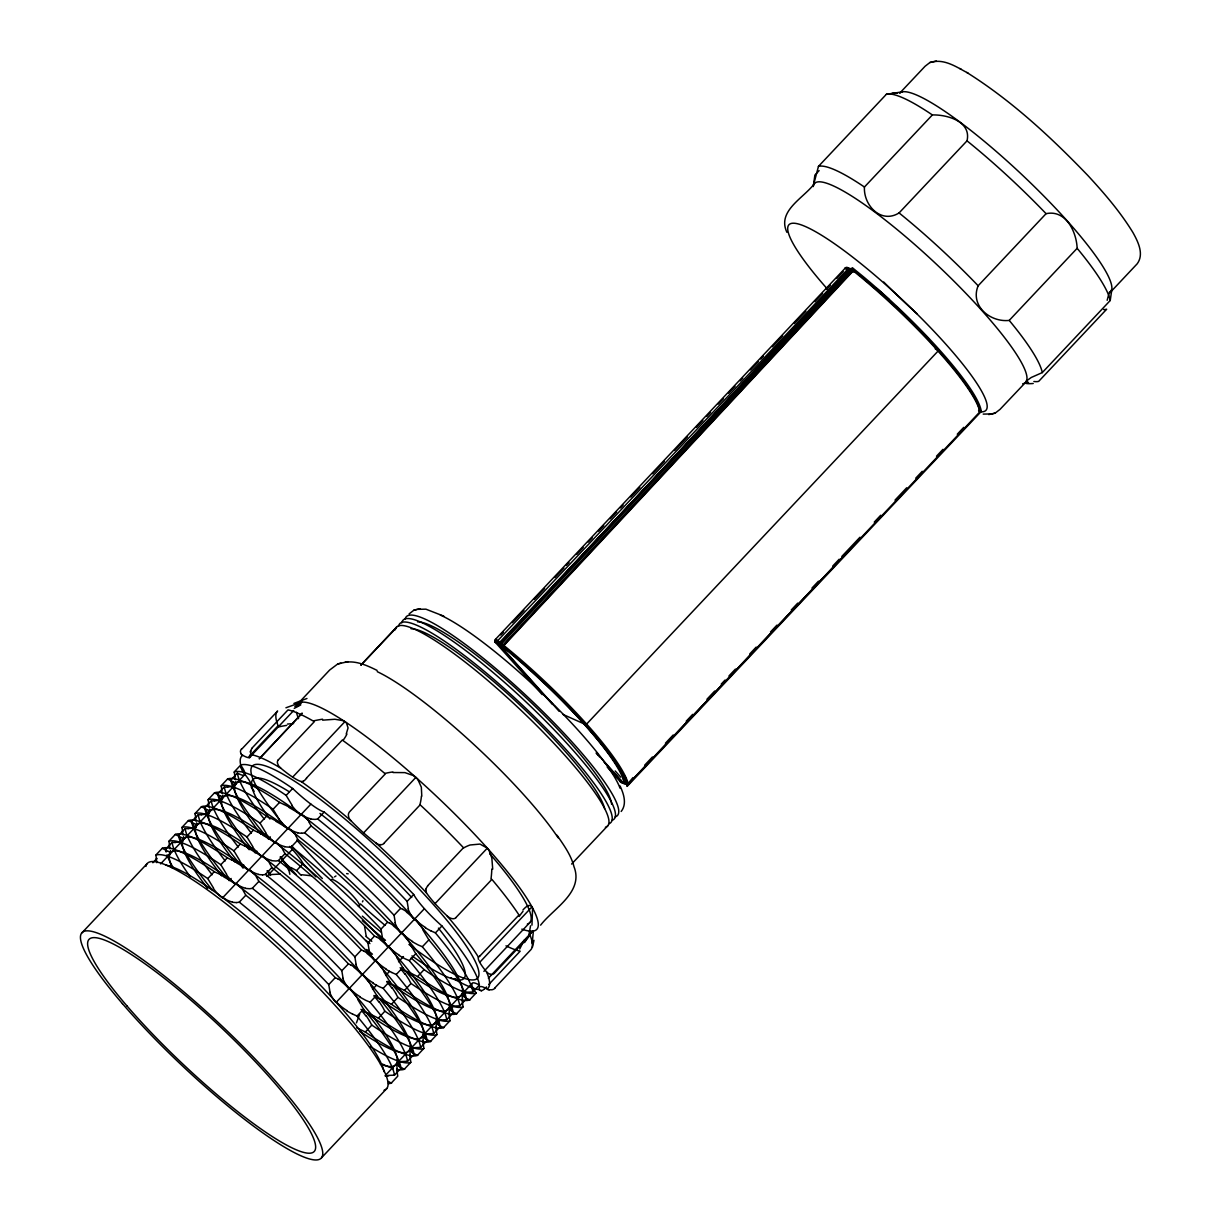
<?xml version="1.0" encoding="UTF-8"?>
<svg xmlns="http://www.w3.org/2000/svg" width="1221" height="1221" viewBox="0 0 1221 1221"><rect width="100%" height="100%" fill="white"/><g stroke="black" fill="none" stroke-linecap="round" stroke-linejoin="round"><path stroke-width="1.5" d="M243.3 890.796L245.818 895.222A164.331 28.068 43.3 0 1 335.287 977.639L328.77 984.584L329.991 992.139M350.656 964.895A39.713 11.416 54.7 0 0 348.412 963.903L341.819 970.71L343.055 978.28M269.429 863.064L271.947 867.49A164.331 28.068 43.3 0 1 361.416 949.923L354.884 956.852L356.12 964.407M282.494 849.206L285.012 853.632A164.331 28.068 43.3 0 1 374.481 936.049L367.948 942.978L369.185 950.548M295.543 835.347L298.077 839.758A164.331 28.068 43.3 0 1 387.545 922.191L381.013 929.12L382.249 936.69M308.608 821.474L311.141 825.9A164.331 28.068 43.3 0 1 400.61 908.317L394.078 915.262L395.314 922.817M291.926 804.975L286.141 795.405A164.331 28.068 43.3 0 0 234.111 772.038L240.644 765.109A164.331 28.068 43.3 0 1 292.674 788.476A38.66 6.609 43.3 0 0 324.206 812.041A164.331 28.068 43.3 0 1 413.675 894.459L407.142 901.388L408.379 908.958M492.719 869.199L491.834 857.997L489.041 850.503A14.82 11.187 82 0 0 487.316 848.152L480.006 844.077L470.054 844.993A71.154 53.449 78.2 0 0 463.583 847.954M421.779 796.077L421.337 787.179L417.933 779.624M531.959 925.152L532.585 908.5A14.82 5.342 -75.1 0 0 531.974 906.867C529.349 903.006 524.938 907.768 522.939 909.981M1026.525 380.906L1031.241 377.487L1042.291 372.588L1110.225 300.503L1111.69 290.522M425.732 889.193L425.656 890.796M932.371 114.942L864.437 187.027C863.369 205.22 881.013 224.237 899.083 212.927L967.017 140.842C971.58 121.459 947.252 114.53 932.371 114.942A154.67 26.419 43.3 0 0 886.385 94.292L818.452 166.392L813.476 185.195L814.88 175.122L819.123 170.619M532.188 943.299L533.348 931.348A14.805 2.885 -67.4 0 0 531.99 931.486L524.542 942.581M978.143 285.76C969.871 305.723 990.17 322.573 1009.218 320.406L1077.151 248.306C1076.51 231.822 1065.872 209.417 1046.076 213.675L978.143 285.76A154.67 26.419 43.3 0 0 899.083 212.927M242.597 771.428L243.315 772.405A38.66 6.609 43.3 0 1 251.358 787.057L252.106 785.576M356.44 1022.877L359.661 1014.224M362.988 900.747L362.454 901.861M346.23 733.989L348.061 727.93L346.474 723.015A14.805 8.486 -10.8 0 0 342.826 720.604L334.89 719.261L322.649 720.161M1026.556 380.83L1026.602 380.754A28.114 3.968 -17.6 0 0 1028.509 382.356M621.184 811.461C627.151 803.922 623.672 793.726 620.07 785.973M487.332 972.71L486.507 971.824A38.66 6.609 43.3 0 1 478.479 957.172L479.914 955.936M627.06 785.958L626.052 782.356A135.302 23.107 43.3 0 0 585.317 725.442L939.331 349.71M585.317 725.442L585.378 725.381A135.241 23.107 43.3 0 0 501.556 646.046L500.457 645.161L852.334 267.72L853.311 268.513M814.514 183.486C803.815 198.153 776.785 210.76 786.889 232.295M852.472 269.475L502.396 645.726A134.264 22.94 43.3 0 1 601.297 742.979M503.113 645.711L853.281 270.207M856.745 272.726L850.503 268.589L498.916 644.169L502.396 645.726M259.493 758.607L302.228 713.125L259.203 758.806M396.871 626.785L360.79 665.247L395.65 628.494M241.697 749.16L277.625 711.034A174.008 29.731 43.3 0 0 278.113 725.747L248.916 756.73M252.106 748L288.034 709.874A174.008 29.731 43.3 0 1 314.331 721.672L278.403 759.798M81.715 933.088L147.024 863.766M300.259 701.236L329.655 670.039L337.79 663.919L340.98 663.201M207.768 878.586L214.301 871.657A164.331 28.068 43.3 0 0 162.256 848.29L155.723 855.219A164.331 28.068 43.3 0 1 207.768 878.586L213.553 888.155M220.833 864.727L227.365 857.798A164.331 28.068 43.3 0 0 175.32 834.431L168.788 841.361A164.331 28.068 43.3 0 1 220.833 864.727L226.618 874.297M244.765 846.092A39.713 9.188 26 0 0 240.43 844.047A164.331 28.068 43.3 0 0 188.385 820.558L181.853 827.502A164.331 28.068 43.3 0 1 233.898 850.854L239.682 860.423M257.829 832.234A39.713 9.188 26 0 0 253.495 830.188A164.331 28.068 43.3 0 0 201.45 806.699L194.917 813.629A164.331 28.068 43.3 0 1 246.963 836.995L252.747 846.565M260.012 823.137L266.544 816.193A164.331 28.068 43.3 0 0 214.514 792.841L207.982 799.77A164.331 28.068 43.3 0 1 260.012 823.137L265.812 832.707M283.959 804.502A39.713 9.188 26 0 0 279.609 802.456A164.331 28.068 43.3 0 0 227.579 778.967L221.047 785.897A164.331 28.068 43.3 0 1 273.077 809.264L278.861 818.833M249.298 757.661L293.712 710.515M297.634 706.364L301.556 702.197A14.82 0.992 -23.5 0 1 301.938 702.258L294.856 706.516M152.884 862.743L156.975 858.409M166.071 851.922A164.331 28.068 43.3 0 1 165.537 849.312L172.069 842.383A164.331 28.068 43.3 0 0 190.186 876.754M180.998 839.727L178.602 835.454L185.134 828.51A164.331 28.068 43.3 0 0 212.164 874.755M194.063 825.869L191.666 821.58L198.199 814.651A164.331 28.068 43.3 0 0 225.229 860.897M207.127 811.996L204.731 807.722L211.264 800.793A164.331 28.068 43.3 0 0 238.293 847.023M220.192 798.137L217.796 793.848L224.328 786.919A164.331 28.068 43.3 0 0 251.343 833.165M233.257 784.279L230.861 779.99L237.393 773.061A38.66 6.609 43.3 0 0 240.644 765.109M160.607 863.903L244.872 774.48M900.03 92.827L925.106 66.239L929.959 62.485L932.783 61.844M292.658 777.121L344.902 721.657M233.898 850.854L240.43 843.925M246.963 836.995L253.48 830.066M273.077 809.264L279.609 802.334M286.141 795.405L292.674 788.476M306.349 778.204L342.277 740.063A174.008 29.731 43.3 0 1 385.317 773.885L349.389 812.011A4.35 3.785 -64.5 0 0 348.458 815.796L348.947 817.887A11.02 10.485 -39.3 0 0 350.076 819.703L350.992 820.756A38.66 6.609 43.3 0 0 376.16 843.101A169.17 28.892 43.3 0 1 426.495 892.933A38.66 6.609 43.3 0 0 447.008 915.811A169.17 28.892 43.3 0 1 478.479 957.172M229.105 880.646L231.151 878.479M243.803 865.048L242.17 866.773A164.331 28.068 43.3 0 1 204.731 807.722M256.868 851.174L255.235 852.914A164.331 28.068 43.3 0 1 217.796 793.848M268.299 839.056L270.329 836.889M222.71 897.694L310.882 804.12M236.462 902.548A39.713 22.176 60.6 0 0 239.285 902.136L245.818 895.222M245.528 888.43L249.542 888.72A39.713 22.176 60.6 0 0 252.35 888.262L258.883 881.364L256.364 876.937M262.591 874.816A39.713 22.176 60.6 0 0 265.4 874.404L271.947 867.49M271.657 860.698L275.671 861.003A39.713 22.176 60.6 0 0 278.464 860.546L285.012 853.632M284.722 846.84L288.736 847.13A39.713 22.176 60.6 0 0 291.529 846.672L298.077 839.758M301.785 833.226A39.713 22.176 60.6 0 0 304.594 832.814L311.141 825.9M310.836 819.108L314.865 819.398A39.713 22.176 60.6 0 0 317.658 818.94L324.206 812.041M266.895 876.434L292.368 849.404M500.793 634.966L503.373 632.234M512.377 622.679L523.962 610.378M534.264 599.45L544.551 588.522M554.853 577.594L563.858 568.04M566.437 565.308L569.017 562.576M576.739 554.38L583.165 547.542M588.324 542.078L592.185 537.973M598.611 531.15L603.769 525.686M610.195 518.849L616.636 512.026M620.497 507.921L623.076 505.189M630.799 496.993L639.804 487.438M652.67 473.779L664.255 461.477M674.557 450.549L687.423 436.889M696.428 427.335L702.869 420.497M706.73 416.407L710.591 412.301M718.314 404.105L723.458 398.641M728.616 393.177L735.042 386.34M740.201 380.876L742.765 378.144M750.488 369.948L758.21 361.752M760.79 359.02L763.369 356.288M772.374 346.733L782.676 335.806M794.26 323.504L805.845 311.218M814.85 301.648L822.572 293.452M826.434 289.362L830.295 285.256M836.721 278.434L843.162 271.596M849.862 270.711L499.771 642.292A1.938 0.839 -41.9 0 1 497.634 643.299L495.161 642.185A1.938 1.709 -65.8 0 1 495.314 639.514L845.405 267.933A1.938 1.709 -65.8 0 1 847.862 267.842L850.35 268.956A1.938 0.839 -41.9 0 1 849.862 270.711L845.176 267.887L845.741 268.864M291.025 867.566L296.566 870.573L303.098 863.629A38.66 6.609 43.3 0 0 289.606 846.412M363.614 832.875L415.857 777.411M384.218 842.948L420.146 804.822A174.008 29.731 43.3 0 1 463.492 847.725L427.564 885.866M336.233 1002.273L424.404 908.683M435.058 903.616L487.316 848.152M372.573 989.331L376.495 985.179M385.638 975.472L389.56 971.306M398.534 961.782L403.434 956.577M363.568 1009.172L357.036 1016.101A164.331 28.068 43.3 0 1 394.475 1075.152L401.007 1068.222A164.331 28.068 43.3 0 0 363.568 1009.172L357.799 999.572M360.027 997.191L365.659 1000.274A39.713 22.405 26.7 0 0 370.116 1002.136L376.633 995.298L370.863 985.698M389.697 981.44L383.165 988.369A164.331 28.068 43.3 0 1 420.604 1047.435L427.136 1040.49A164.331 28.068 43.3 0 0 389.697 981.44L383.928 971.84M402.762 967.566L396.23 974.511A164.331 28.068 43.3 0 1 433.653 1033.561L440.186 1026.632A164.331 28.068 43.3 0 0 402.762 967.566L396.993 957.966M399.221 955.6L404.853 958.683A39.713 22.405 26.7 0 0 409.31 960.545L415.812 953.708L410.058 944.108M428.876 939.849L422.344 946.779A164.331 28.068 43.3 0 1 459.783 1005.829L466.315 998.9A164.331 28.068 43.3 0 0 428.876 939.849L423.107 930.249M441.941 925.976L435.409 932.905A164.331 28.068 43.3 0 1 472.848 991.971L479.38 985.042A164.331 28.068 43.3 0 0 441.941 925.976A38.66 6.609 43.3 0 1 413.675 894.459M455.967 917.52L491.895 879.395A174.008 29.731 43.3 0 1 518.986 915.002L480.097 955.784M365.308 1032.02L371.84 1025.091A164.331 28.068 43.3 0 0 423.87 1048.442L417.338 1055.387A164.331 28.068 43.3 0 1 365.308 1032.02L356.624 1027.761M378.373 1018.146L384.905 1011.217A164.331 28.068 43.3 0 0 436.935 1034.584L430.403 1041.513A164.331 28.068 43.3 0 1 378.373 1018.146L368.284 1013.14M391.437 1004.288L397.97 997.359A164.331 28.068 43.3 0 0 450 1020.725L443.467 1027.655A164.331 28.068 43.3 0 1 391.437 1004.288L381.349 999.282M404.502 990.429L411.034 983.485A164.331 28.068 43.3 0 0 463.064 1006.852L456.532 1013.781A164.331 28.068 43.3 0 1 404.502 990.429L394.414 985.423M407.478 971.55L417.567 976.556L424.099 969.627A164.331 28.068 43.3 0 0 476.129 992.994A38.66 6.609 43.3 0 1 479.38 985.042M1109.996 292.674L1137.178 263.812C1144.382 254.136 1137.957 241.605 1132.935 232.524C1120.222 211.767 1104.242 193.208 1087.743 175.381C1050.991 137.271 1011.782 100.717 966.788 72.451M479.716 962.316L531.974 906.867M385.027 1075.823L471.901 983.622M483.898 971.367L530.189 922.16M400.839 1061.568L407.539 1061.293L414.072 1054.364A164.331 28.068 43.3 0 0 376.633 995.298M440.033 1019.978L446.718 1019.703L453.25 1012.774A164.331 28.068 43.3 0 0 415.812 953.708M488.369 978.25L532.783 931.119M409.722 1054.852L410.821 1062.316L404.288 1069.245A164.331 28.068 43.3 0 1 397.817 1069.565M476.129 992.994L469.597 999.923A164.331 28.068 43.3 0 1 417.567 976.556M540.613 925.152C553.449 908.378 584.05 892.215 573.977 866.651C571.031 854.975 563.72 845.054 557.051 835.256M321.55 1157.752L386.859 1088.43M484.264 989.3L486.507 986.919M488.751 984.538L520.192 951.174A174.008 29.731 43.3 0 1 505.982 945.848M494.673 988.125L530.586 949.999A174.008 29.731 43.3 0 0 530.097 935.286L494.169 973.427A4.35 3.739 -54.2 0 1 490.659 974.389M632.982 777.563L627.029 784.813M644.657 765.201L652.441 756.959M665.414 743.223L673.198 734.996M686.171 721.26L692.658 714.392M706.928 699.282L714.712 691.04M721.184 684.172L725.076 680.051M728.968 675.93L735.454 669.077M749.725 653.968L756.211 647.099M770.482 631.99L776.968 625.121M791.239 610.012L797.725 603.143M811.996 588.049L818.482 581.181M832.737 566.071L839.224 559.203M841.818 556.455L859.981 537.225M874.251 522.115L880.738 515.247M895.008 500.152L906.684 487.79M915.75 478.174L922.237 471.306M936.507 456.196L942.994 449.328M957.264 434.218L963.751 427.35M627.731 784.63L847.969 551.495M980.112 411.599L628.281 784.157L627.365 780.967M627.136 786.385L981.257 411.462M571.596 864.056L607.982 825.518M1025.686 382.265L1000.014 409.386L995.146 413.141L992.322 413.782M409.111 613.888L413.965 610.134L416.788 609.493M334.539 876.861L335.973 875.991M285.928 707.783L301.556 702.197M933.592 61.676C946.077 59.554 957.554 67.628 968.085 73.168M983.21 414.102L991.528 413.934M417.597 609.325L425.915 609.172L443.834 616.162M345.039 662.331C356.135 660.393 367.353 665.598 377.121 670.421M929.959 62.485L936.37 61.05M988.735 414.575L995.146 413.141M413.965 610.134L420.375 608.699M337.79 663.919L348.138 661.629M902.411 91.85L886.385 94.292M889.392 93.971L897.588 92.872L891.513 93.712L894.657 93.513M231.028 786.645L227.518 786.919M217.964 800.503L214.453 800.793M204.899 814.376L201.404 814.651M191.834 828.235L188.339 828.51M178.77 842.093L175.275 842.383M466.147 992.246L472.848 991.971M453.083 1006.119L459.783 1005.829M426.968 1033.851L433.653 1033.561M413.904 1047.71L420.604 1047.435M387.774 1075.442L394.475 1075.152M287.515 724.053L293.605 723.595M393.025 772.527L404.929 772.618L413.385 775.579A14.805 12.378 26.7 0 1 417.948 779.639M270.665 874.572L280.311 874.053M301.801 833.271L297.787 832.981M262.607 874.862L258.593 874.572M236.477 902.594L232.463 902.304M346.611 873.625L348.183 873.809M301.465 874.724L311.553 875.778M489.362 989.727L491.132 989.788A4.35 3.083 -36.7 0 0 494.887 988.323M279.792 767.246L280.815 768.177A38.66 6.609 43.3 0 0 301.007 781.471L301.526 781.547A10.073 3.327 -61.4 0 0 302.671 781.837M938.308 350.229L935.225 348.855M585.607 724.572L562.744 714.316M301.007 781.471L301.129 781.501A169.17 28.892 43.3 0 1 350.992 820.756M487.881 989.3L487.087 988.918A38.66 6.609 43.3 0 0 479.563 989.758A169.17 28.892 43.3 0 1 453.617 978.754M978.57 410.546L979.868 411.263M623.29 782.081L624.526 782.63M625.427 779.502L626.999 784.66L623.519 783.088L600.381 757.295M227.579 778.967L232.982 781.867M214.514 792.841L219.917 795.741M201.45 806.699L206.853 809.599M188.385 820.558L193.788 823.458M175.32 834.431L180.723 837.331M162.256 848.29L167.659 851.19M284.005 804.41L289.698 807.34M270.94 818.268L276.633 821.199M257.875 832.127L263.568 835.072M244.826 846L250.519 848.931M231.761 859.859L237.454 862.804M430.982 930.951L425.351 927.868M391.788 972.542L386.157 969.474M352.594 1014.147L346.962 1011.064M466.926 998.625L464.194 997.023M453.861 1012.499L451.144 1010.881M440.796 1026.357L438.08 1024.755M427.747 1040.216L425.015 1038.613M414.682 1054.089L411.95 1052.487M401.617 1067.948L398.885 1066.345M387.774 1081.394L388.553 1081.821M224.389 876.663L218.696 873.732A39.713 9.188 26 0 0 214.301 871.779M402.838 909.294L406.15 911.324M389.774 923.152L393.086 925.182M376.709 937.026L380.021 939.056M363.644 950.884L366.956 952.914M350.595 964.743L353.892 966.788M337.53 978.616L340.827 980.646M959.828 68.513L961.202 69.292M377.152 843.742L376.16 843.101M280.815 768.177A169.17 28.892 43.3 0 0 250.274 754.471A38.66 6.609 43.3 0 1 242.75 755.311L242.033 754.837A11.02 6.654 -53.9 0 1 241.025 753.937M412.286 941.742L417.918 944.81A39.713 22.405 26.7 0 0 422.374 946.687M373.092 983.332L378.724 986.415A39.713 22.405 26.7 0 0 383.18 988.277M979.395 410.928L979.807 411.233A134.356 22.955 43.3 0 0 938.201 350.152A134.096 22.909 43.3 0 0 928.342 339.423M853.448 268.62L862.118 275.671A135.302 23.107 43.3 0 1 981.196 411.034M851.006 270.558L849.129 269.047L499.816 643.681A135.241 23.107 43.3 0 1 623.168 779.044M856.745 272.726L861.064 276.267M860.515 275.809L861.599 276.709A134.356 22.955 43.3 0 1 888.873 300.534L895.497 306.669A134.692 23.016 43.3 0 1 902.014 312.851L906.837 317.536A134.356 22.955 43.3 0 1 911.568 322.191L914.743 325.366A134.096 22.909 43.3 0 1 920.924 331.654M447.008 915.811L448.122 916.757A10.073 9.997 48.4 0 0 451.053 918.345A7.067 7.051 -21.6 0 0 452.136 918.635A4.35 4.319 -2.3 0 0 456.074 917.627M893.848 305.128L895.497 306.669M850.503 268.589L853.586 272.024M506.501 649.786C511.217 652.808 493.421 635.164 495.65 640.43L553.128 704.609M615.186 770.955L620.787 777.197M554.151 705.753L559.203 711.4M596.352 752.792L598.382 755.066M552.548 704.517L497.634 643.299A1.938 1.709 -65.8 0 1 497.786 640.628L847.878 269.047A1.938 1.709 -65.8 0 1 850.35 268.956M596.245 753.235L599.603 756.974M604.09 761.98L623.137 783.21A1.938 1.709 -65.8 0 0 625.488 783.241M542.231 694.657L495.161 642.185A1.938 0.839 -41.9 0 1 495.65 640.43M607.219 767.109L620.665 782.096L623.137 783.21A1.938 0.839 -41.9 0 0 625.152 782.325M601.358 743.04L603.51 745.726A134.035 22.894 43.3 0 1 608.501 752.182L610.363 754.654A134.737 23.016 43.3 0 1 614.59 760.591L616.132 762.866A133.867 22.863 43.3 0 1 618.94 767.215L623.473 775.213A134.264 22.94 43.3 0 1 625.335 779.41M405.25 973.915L408.714 979.227A39.713 21.062 63.2 0 1 410.943 983.531M392.185 987.789L395.65 993.085M379.121 1001.647L382.585 1006.943A39.713 21.062 63.2 0 1 384.813 1011.263M366.056 1015.521L369.52 1020.817M463.919 994.627L465.186 996.702M450.854 1008.485L452.136 1010.561M437.79 1022.343L439.072 1024.434M424.725 1036.217L426.007 1038.293M411.66 1050.075L412.942 1052.166M398.611 1063.949L399.878 1066.025M426.495 892.933L426.053 892.154M278.464 765.567L277.61 763.598A4.35 4.243 4 0 1 278.266 759.706M241.117 753.815L240.598 752.426A4.35 3.083 -36.7 0 1 241.422 749.038M620.833 770.375L621.413 771.382M166.667 851.51L165.537 849.312M623.229 779.12L624.16 782.295M288.797 869.932L289.881 874.328M626.404 782.264L626.663 783.165M463.064 1006.852L461.965 999.389M450 1020.725L448.901 1013.262M436.935 1034.584L435.836 1027.12M423.87 1048.442L422.771 1040.994M364.514 925.961L366.178 936.034M234.707 775.533L235.21 779.502M221.642 789.392L222.146 793.375M208.577 803.265L209.081 807.234M195.513 817.124L196.016 821.092M182.448 830.997L182.952 834.966M169.383 844.856L169.887 848.824M156.334 858.714L156.822 862.698M396.657 1068.711L397.756 1076.174L391.224 1083.103A164.331 28.068 43.3 0 1 388.4 1083.683M627.304 780.891A135.241 23.107 43.3 0 0 503.937 645.527L853.265 270.894L860.82 277.06A135.302 23.107 43.3 0 1 979.822 411.996M861.736 277.03A134.478 22.97 43.3 0 1 876.937 290.033M876.77 288.461A134.768 24.313 43.4 0 1 889.224 299.618M920.97 331.715A134.692 23.016 43.3 0 1 928.448 339.53M895.741 306.379A136.218 24.283 43.3 0 1 902.365 312.668M906.898 317.521A136.706 24.099 43.3 0 1 911.675 322.222M915.078 325.366A135.363 23.672 43.2 0 1 921.306 331.715A135.363 23.52 43.2 0 1 928.86 339.621M624.831 776.297A134.417 23.535 42.7 0 1 626.541 780.433M331.089 880.005A19.338 3.297 43.3 0 1 348.504 891.376A19.338 3.297 43.3 0 1 358.425 906.364M296.947 704.761A164.331 28.068 43.3 0 1 455.952 815.155A164.331 28.068 43.3 0 1 521.825 929.15M298.565 718.665A164.331 28.068 43.3 0 1 296.459 712.286M489.652 853.616A154.67 26.419 43.3 0 1 527.335 924.114M285.653 827.212A154.67 26.419 43.3 0 1 294.383 781.074A154.67 26.419 43.3 0 1 463.202 941.574A154.67 26.419 43.3 0 1 408.928 944.428M385.027 925.32A154.67 26.419 43.3 0 1 360.439 903.937M332.936 878.006A154.67 26.419 43.3 0 1 296.703 840.017M254.136 791.345A169.17 28.892 43.3 0 1 251.358 787.057M243.315 772.405A169.17 28.892 43.3 0 1 242.75 755.311M486.507 971.824A169.17 28.892 43.3 0 1 487.087 988.918M491.804 869.031A69.475 48.764 82.9 0 1 490.979 879.028M425.992 889.056A4.35 1.877 -51.5 0 1 427.701 886.003M426.144 892.093A11.02 6.609 -39.5 0 1 425.854 890.689M421.443 796A69.215 56.532 34 0 1 419.902 804.731M379.685 844.779A10.073 8.12 -62.1 0 1 377.167 843.711M380.693 844.642A7.067 5.54 -48 0 1 379.731 844.611M384.401 843.116A4.35 3.266 -42.5 0 1 380.662 844.703M385.088 773.412A72.527 58.837 24.6 0 1 392.841 771.962M346.917 734.065A69.215 41.041 -5.5 0 1 343.116 740.262M303.541 780.814A7.067 1.984 -52.8 0 1 302.93 781.181M306.593 778.296A4.35 0.992 -49.2 0 1 303.251 781.196M314.026 720.772A72.527 38.767 -9.9 0 1 322.558 719.2M279.777 767.276A11.02 10.501 -54.2 0 1 278.403 765.613M300.809 704.868A69.475 7.937 -20 0 1 294.261 708.348M293.895 703.433A71.093 2.167 -22 0 1 306.959 698.488M250.687 753.021A10.073 2.534 -67.3 0 1 250.9 751.144M250.183 752.044A7.067 2.259 -59.3 0 1 250.366 751.266M250.656 751.083A4.35 1.633 -55.8 0 1 252.198 748.107M277.579 727.167A69.231 30.067 -23.7 0 1 286.721 725.381M242.842 771.123A10.073 7.234 -84.1 0 1 241.666 768.513M241.346 768.726A7.067 5.586 -74.7 0 1 241.148 767.704M241.315 767.643A4.35 3.617 -70.6 0 1 241.315 765.964M455.692 978.677A4.35 4.243 4 0 1 454.395 978.647M451.892 978.189A11.02 9.753 3.4 0 1 450.9 977.67M519.719 949.007A69.231 17.933 -70.1 0 1 524.435 939.972M533.959 940.292A72.527 12.073 -69.7 0 1 532.402 947.267M481.349 990.429A10.073 3.541 -32.1 0 1 479.929 990.124M481.501 990.811A7.067 2.625 -41.4 0 1 480.921 990.826M484.218 989.147A4.35 1.755 -45.9 0 1 481.639 990.597M489.041 990.033A11.02 5.907 -26.1 0 1 487.637 989.498M530.54 925.808A69.475 20.238 -76.7 0 1 528.739 935.362M487.393 972.633A10.073 8.242 -31 0 0 489.789 974.068A7.067 5.937 -46.2 0 0 490.628 974.48M519.169 916.498A71.093 26.74 -77.7 0 1 523 911.354M899.74 93.055A144.994 24.771 43.3 0 1 1023.564 176.206A144.994 24.771 43.3 0 1 1110.286 292.445M1111.156 290.506A28.114 1.16 -78 0 1 1111.583 290.064M813.262 186.569A144.994 24.771 43.3 0 1 936.95 264.713A144.994 24.771 43.3 0 1 1022.664 383.791M917.215 313.889A144.994 24.771 43.3 0 1 883.745 282.051M1033.882 381.486A154.67 26.419 43.3 0 0 1038.72 381.334L1106.653 309.234A154.67 26.419 43.3 0 1 1103.647 309.554M818.452 166.392A154.67 26.419 43.3 0 1 864.437 187.027M1009.218 320.406A154.67 26.419 43.3 0 1 1042.291 372.588M967.017 140.842A154.67 26.419 43.3 0 1 1046.076 213.675M1077.151 248.306A154.67 26.419 43.3 0 1 1110.225 300.503M1033.225 383.486A47.161 6.38 -16.1 0 1 1025.564 383.287M1107.172 300.29A47.176 4.472 -80.4 0 1 1109.568 291.804M172.207 867.856A154.67 26.419 43.3 0 1 301.556 939.697A154.67 26.419 43.3 0 1 380.448 1064.163M396.688 1063.003A33.761 3.632 74 0 1 398.946 1065.414M397.283 1070.527A33.761 3.709 75.7 0 1 397.023 1064.178M396.978 1063.384A33.761 6.044 10.5 0 1 401.862 1061.873M396.794 1063.338A33.761 5.861 12.2 0 0 399.984 1066.482A39.713 3.709 72.1 0 1 401.144 1068.772M169.78 854.196A33.761 6.288 12.2 0 1 167.338 856.104M168.498 851.296A33.761 6.044 10.5 0 1 169.597 854.166M169.521 853.403A33.761 3.709 75.7 0 1 168.391 854.685M170.513 850.579A33.761 4.075 74.1 0 1 169.856 854.563M165.919 865.155A154.67 26.419 43.3 0 1 290.003 954.99A154.67 26.419 43.3 0 1 383.974 1071.656M222.665 898.122A33.761 19.628 64.7 0 1 213.324 888.461M232.402 902.014A33.761 19.17 63 0 1 222.756 897.328M223.916 876.968A33.761 9.005 25.9 0 1 234.951 883.79M236.615 883.897A33.761 9.875 25.2 0 1 243.91 890.979M235.729 884.248A33.761 19.628 64.7 0 1 226.389 874.602M245.467 888.155A33.761 19.17 63 0 1 235.821 883.455M347.237 1010.744A33.761 20.055 26.6 0 1 336.584 1002.166M335.836 1002.395A33.761 20.803 25.9 0 1 329.731 992.108M349.282 987.713A33.761 11.035 57.8 0 1 358.135 999.282M341.086 981.394A33.761 10.333 56.6 0 1 349.313 989.086M360.302 996.87A33.761 20.055 26.6 0 1 349.649 988.308M348.901 988.522A33.761 20.803 25.9 0 1 342.796 978.25M145.925 866.437A164.331 28.068 43.3 0 1 285.455 954.975A164.331 28.068 43.3 0 1 384.005 1090.277M207.631 888.339A154.67 26.419 43.3 0 1 227.35 854.853A154.67 26.419 43.3 0 1 389.117 1006.791A154.67 26.419 43.3 0 1 359.844 1031.302M362.347 973.839A33.761 11.035 57.8 0 1 371.199 985.423M354.151 967.536A33.761 10.333 56.6 0 1 362.378 975.228M373.367 983.012A33.761 20.055 26.6 0 1 362.713 974.434M361.965 974.663A33.761 20.803 25.9 0 1 355.86 964.392M236.981 863.094A33.761 9.005 25.9 0 1 248.016 869.917M249.679 870.024A33.761 9.875 25.2 0 1 256.975 877.121M248.794 870.39A33.761 19.628 64.7 0 1 239.453 860.729M258.531 874.282A33.761 19.17 63 0 1 248.886 869.596M221.856 875.961A154.67 26.419 43.3 0 1 242.704 842.505A154.67 26.419 43.3 0 1 406.364 998.625A154.67 26.419 43.3 0 1 362.393 1010.026M375.412 959.981A33.761 11.035 57.8 0 1 384.249 971.565M367.216 953.662A33.761 10.333 56.6 0 1 375.442 961.354M386.416 969.153A33.761 20.055 26.6 0 1 375.778 960.576M375.03 960.79A33.761 20.803 25.9 0 1 368.925 950.518M250.046 849.236A33.761 9.005 25.9 0 1 261.08 856.058M262.729 856.165A33.761 9.875 25.2 0 1 270.039 863.247M261.843 856.532A33.761 19.628 64.7 0 1 252.518 846.87M271.596 860.423A33.761 19.17 63 0 1 261.935 855.723M234.92 862.087A154.67 26.419 43.3 0 1 255.769 828.647A154.67 26.419 43.3 0 1 419.429 984.767A154.67 26.419 43.3 0 1 375.458 996.153M388.476 946.122A33.761 11.035 57.8 0 1 397.313 957.691M380.28 939.804A33.761 10.333 56.6 0 1 388.507 947.496M399.481 955.28A33.761 20.055 26.6 0 1 388.843 946.702M388.08 946.931A33.761 20.803 25.9 0 1 381.99 936.66M263.11 835.362A33.761 9.005 25.9 0 1 274.145 842.2M275.793 842.307A33.761 9.875 25.2 0 1 283.104 849.389M274.908 842.658A33.761 19.628 64.7 0 1 265.583 833.012M284.661 846.55A33.761 19.17 63 0 1 275 841.864M249.176 849.724A154.67 26.419 43.3 0 1 268.254 814.392A154.67 26.419 43.3 0 1 432.692 971.199A154.67 26.419 43.3 0 1 387.164 981.302M269.505 873.671A154.67 26.419 43.3 0 1 267.033 870.894M401.526 932.249A33.761 11.035 57.8 0 1 410.378 943.833M393.345 925.93A33.761 10.333 56.6 0 1 401.556 933.622M412.545 941.422A33.761 20.055 26.6 0 1 401.907 932.844M401.144 933.073A33.761 20.803 25.9 0 1 395.055 922.786M276.175 821.504A33.761 9.005 25.9 0 1 287.21 828.326M288.858 828.433A33.761 9.875 25.2 0 1 296.154 835.515M287.973 828.8A33.761 19.628 64.7 0 1 278.647 819.138M297.726 832.691A33.761 19.17 63 0 1 288.064 828.006M261.05 834.37A154.67 26.419 43.3 0 1 281.898 800.915A154.67 26.419 43.3 0 1 445.543 957.035A154.67 26.419 43.3 0 1 401.587 968.436M369.902 943.65A154.67 26.419 43.3 0 1 366.025 940.414M295.986 874.358A154.67 26.419 43.3 0 1 280.097 857.035M414.591 918.39A33.761 11.035 57.8 0 1 423.443 929.959M406.395 912.072A33.761 10.333 56.6 0 1 414.621 919.764M425.61 927.548A33.761 20.055 26.6 0 1 414.972 918.986M414.209 919.199A33.761 20.803 25.9 0 1 408.104 908.928M289.24 807.646A33.761 9.005 25.9 0 1 300.274 814.468M301.923 814.575A33.761 9.875 25.2 0 1 309.218 821.657M301.038 814.926A33.761 19.628 64.7 0 1 291.712 805.28M310.775 818.833A33.761 19.17 63 0 1 301.129 814.132M438.415 928.128A144.994 24.771 43.3 0 1 411.95 955.89M381.242 932.249A144.994 24.771 43.3 0 1 362.332 916.147M322.359 878.555A144.994 24.771 43.3 0 1 291.621 845.756M269.933 819.062A144.994 24.771 43.3 0 1 289.24 791.773M319.948 813.43A144.994 24.771 43.3 0 1 411.721 897.481M377.228 671.657A144.994 24.771 43.3 0 1 558.134 837.789M395.299 629.777A144.994 24.771 43.3 0 1 518.421 707.89A144.994 24.771 43.3 0 1 605.372 827.289M411.019 628.754A135.333 23.123 43.3 0 1 517.063 702.38A135.333 23.123 43.3 0 1 604.654 808.592M398.565 626.312A144.994 24.771 43.3 0 1 521.688 704.425A144.994 24.771 43.3 0 1 608.638 823.824M401.831 622.847A144.994 24.771 43.3 0 1 524.954 700.961A144.994 24.771 43.3 0 1 611.904 820.344M417.551 621.825A135.333 23.123 43.3 0 1 527.121 698.748A135.333 23.123 43.3 0 1 611.614 804.273M405.097 619.383A144.994 24.771 43.3 0 1 528.22 697.496A144.994 24.771 43.3 0 1 615.17 816.88M440.338 615.063A135.333 23.123 43.3 0 1 543.91 694.993A135.333 23.123 43.3 0 1 620.039 788.201M827.38 289.011A135.333 23.123 43.3 0 1 803.189 225.61A135.333 23.123 43.3 0 1 933.882 331.196A135.333 23.123 43.3 0 1 979.196 411.66M357.051 1016.009A39.713 22.405 26.7 0 1 352.64 1014.056M239.285 902.151A164.331 28.068 43.3 0 1 328.77 984.584M335.363 977.762A39.713 11.416 54.7 0 1 337.591 978.754M393.376 1068.512A164.331 28.068 43.3 0 1 382.265 1063.995M173.428 868.1A164.331 28.068 43.3 0 1 166.987 854.853M252.35 888.293A164.331 28.068 43.3 0 1 341.819 970.71M370.1 1002.227A164.331 28.068 43.3 0 1 407.539 1061.293M410.821 1062.316A164.331 28.068 43.3 0 1 370.329 1046.58M258.883 881.364A164.331 28.068 43.3 0 1 348.351 963.781M212.408 890.14A164.331 28.068 43.3 0 1 178.602 835.454M265.415 874.419A164.331 28.068 43.3 0 1 354.884 956.852M361.477 950.03A39.713 11.416 54.7 0 1 363.721 951.022M396.245 974.419A39.713 22.405 26.7 0 1 391.819 972.465M227.884 879.181A164.331 28.068 43.3 0 1 191.666 821.58M278.48 860.561A164.331 28.068 43.3 0 1 367.948 942.978M374.542 936.171A39.713 11.416 54.7 0 1 376.785 937.163M291.544 846.702A164.331 28.068 43.3 0 1 381.013 929.12M409.279 960.637A164.331 28.068 43.3 0 1 446.718 1019.703M387.606 922.298A39.713 11.416 54.7 0 1 389.85 923.305M304.609 832.829A164.331 28.068 43.3 0 1 394.078 915.262M372.436 954.196A164.331 28.068 43.3 0 1 366.712 949.465M400.671 908.439A39.713 11.416 54.7 0 1 402.915 909.431M435.439 932.813A39.713 22.405 26.7 0 1 431.013 930.875M371.81 941.33A164.331 28.068 43.3 0 1 366.01 936.431M301.16 875.365A164.331 28.068 43.3 0 1 296.566 870.573M267.063 837.591A164.331 28.068 43.3 0 1 230.861 779.99M317.674 818.97A164.331 28.068 43.3 0 1 407.142 901.388M385.5 940.338A164.331 28.068 43.3 0 1 362.347 920.649M315.949 876.892A164.331 28.068 43.3 0 1 303.098 863.629M264.408 819.291A164.331 28.068 43.3 0 1 237.393 773.061M227.365 857.905A39.713 9.188 26 0 1 231.715 859.966M266.56 816.315A39.713 9.188 26 0 1 270.894 818.36M182.845 840.338A33.761 6.288 12.2 0 1 179.746 842.398M181.563 837.438A33.761 6.044 10.5 0 1 182.662 840.292M182.585 839.529A33.761 3.709 75.7 0 1 181.212 840.628M183.562 836.706A33.761 4.075 74.1 0 1 182.921 840.704M195.909 826.464A33.761 6.288 12.2 0 1 192.811 828.525M194.612 823.565A33.761 6.044 10.5 0 1 195.726 826.434M195.65 825.671A33.761 3.709 75.7 0 1 194.276 826.754M196.627 822.847A33.761 4.075 74.1 0 1 195.986 826.831M208.974 812.606A33.761 6.288 12.2 0 1 205.876 814.666M207.677 809.706A33.761 6.044 10.5 0 1 208.791 812.576M208.715 811.812A33.761 3.709 75.7 0 1 207.341 812.896M209.691 808.974A33.761 4.075 74.1 0 1 209.05 812.972M222.039 798.748A33.761 6.288 12.2 0 1 218.941 800.793M220.742 795.833A33.761 6.044 10.5 0 1 221.856 798.702M221.779 797.939A33.761 3.709 75.7 0 1 220.406 799.022M222.756 795.115A33.761 4.075 74.1 0 1 222.115 799.099M235.104 784.874A33.761 6.288 12.2 0 1 232.005 786.935M233.806 781.974A33.761 6.044 10.5 0 1 234.92 784.844M234.844 784.08A33.761 3.709 75.7 0 1 233.47 785.164M235.821 781.242A33.761 4.075 74.1 0 1 235.18 785.24M155.906 855.57A39.713 5.693 72.5 0 1 156.486 859.065M168.971 841.712A39.713 5.693 72.5 0 1 169.551 845.207M182.036 827.838A39.713 5.693 72.5 0 1 182.616 831.348M195.101 813.98A39.713 5.693 72.5 0 1 195.681 817.475M208.15 800.106A39.713 5.693 72.5 0 1 208.745 803.616M221.215 786.248A39.713 5.693 72.5 0 1 221.81 789.743M234.279 772.389A39.713 5.693 72.5 0 1 234.875 775.884M175.503 842.475A39.713 8.181 14 0 1 172.314 842.49M188.568 828.616A39.713 8.181 14 0 1 185.378 828.632M201.633 814.743A39.713 8.181 14 0 1 198.443 814.758M214.698 800.884A39.713 8.181 14 0 1 211.508 800.9M227.762 787.026A39.713 8.181 14 0 1 224.572 787.041M269.139 873.778A33.761 20.253 27.4 0 1 270.085 874.877M267.781 871.336A33.761 20.803 25.9 0 1 269.902 873.549M270.558 875.472A33.761 11.05 57.7 0 1 269.52 874.373M269.49 872.984A33.761 10.134 57.3 0 1 267.597 870.726M282.204 859.905A33.761 20.253 27.4 0 1 288.461 869.901M280.845 857.478A33.761 20.803 25.9 0 1 282.967 859.691M291.239 868.177A33.761 11.05 57.7 0 1 282.585 860.515M282.555 859.126A33.761 10.134 57.3 0 1 280.662 856.867M243.071 868.177A39.713 10.516 57.5 0 1 242.307 866.803M369.444 1020.878A39.713 21.062 63.2 0 1 371.749 1025.121M362.042 1011.217A33.761 18.926 63.7 0 1 365.796 1015.872M367.872 1013.415A33.761 9.875 25.2 0 1 360.943 1009.34M374.114 996.29A33.761 18.926 63.7 0 1 378.861 1001.998M380.937 999.556A33.761 9.875 25.2 0 1 374.008 995.466M395.573 993.146A39.713 21.062 63.2 0 1 397.878 997.404M387.164 982.417A33.761 18.926 63.7 0 1 391.926 988.14M394.001 985.683A33.761 9.875 25.2 0 1 387.072 981.608M401.236 969.627A33.761 18.926 63.7 0 1 404.99 974.282M407.051 971.824A33.761 9.875 25.2 0 1 400.122 967.734M411.065 958.042A38.66 6.609 43.3 0 1 424.099 969.627M409.752 1049.144A33.761 3.632 74 0 1 412.011 1051.54M410.348 1056.653A33.761 3.709 75.7 0 1 410.088 1050.319M410.042 1049.511A33.761 6.044 10.5 0 1 414.926 1048.015M409.859 1049.48A33.761 5.861 12.2 0 0 413.049 1052.624A39.713 3.709 72.1 0 1 414.209 1054.898M422.817 1035.271A33.761 3.632 74 0 1 425.076 1037.682M423.412 1042.795A33.761 3.709 75.7 0 1 423.153 1036.446M423.092 1035.652A33.761 6.044 10.5 0 1 427.976 1034.141M426.114 1038.75A33.761 5.861 12.2 0 1 422.924 1035.622M435.882 1021.412A33.761 3.632 74 0 1 438.141 1023.808M436.477 1028.937A33.761 3.709 75.7 0 1 436.218 1022.588M436.156 1021.794A33.761 6.044 10.5 0 1 441.04 1020.283M435.989 1021.748A33.761 5.861 12.2 0 0 439.178 1024.892A39.713 3.709 72.1 0 1 440.323 1027.166M448.946 1007.554A33.761 3.632 74 0 1 451.205 1009.95M449.542 1015.063A33.761 3.709 75.7 0 1 449.282 1008.714M449.221 1007.92A33.761 6.044 10.5 0 1 454.105 1006.425M452.228 1011.019A33.761 5.861 12.2 0 1 449.053 1007.89M462.011 993.68A33.761 3.632 74 0 1 464.27 996.077M462.606 1001.205A33.761 3.709 75.7 0 1 462.347 994.856M462.286 994.062A33.761 6.044 10.5 0 1 467.17 992.551M462.118 994.016A33.761 5.861 12.2 0 0 465.293 997.16A39.713 3.709 72.1 0 1 466.453 999.434M391.575 1083.149A39.713 6.181 14.1 0 1 388.873 1081.867M404.639 1069.291A39.713 6.181 14.1 0 1 401.938 1067.993M417.704 1055.417A39.713 6.181 14.1 0 1 415.003 1054.135M430.754 1041.559A39.713 6.181 14.1 0 1 428.067 1040.261M443.818 1027.685A39.713 6.181 14.1 0 1 441.132 1026.403M456.883 1013.827A39.713 6.181 14.1 0 1 454.197 1012.545M469.948 999.968A39.713 6.181 14.1 0 1 467.261 998.671M386.019 1076.22A33.761 6.044 10.5 0 1 388.797 1075.747M426.129 1038.766A39.713 3.709 72.1 0 1 427.258 1041.04M452.258 1011.034A39.713 3.709 72.1 0 1 453.388 1013.308M623.137 782.005A1.938 1.709 -65.8 0 1 620.665 782.096A1.938 0.839 -41.9 0 1 621.031 780.478M845.985 268.62A1.938 0.839 -41.9 0 1 847.862 267.842M127.076 1006.058A154.67 26.419 43.3 0 0 313.614 1152.014A154.67 26.419 43.3 0 0 164.194 978.189A154.67 26.419 43.3 0 0 127.076 1006.058M122.405 1003.601A164.331 28.068 43.3 0 0 320.619 1158.668A164.331 28.068 43.3 0 0 161.859 973.992A164.331 28.068 43.3 0 0 122.405 1003.601"/></g></svg>
